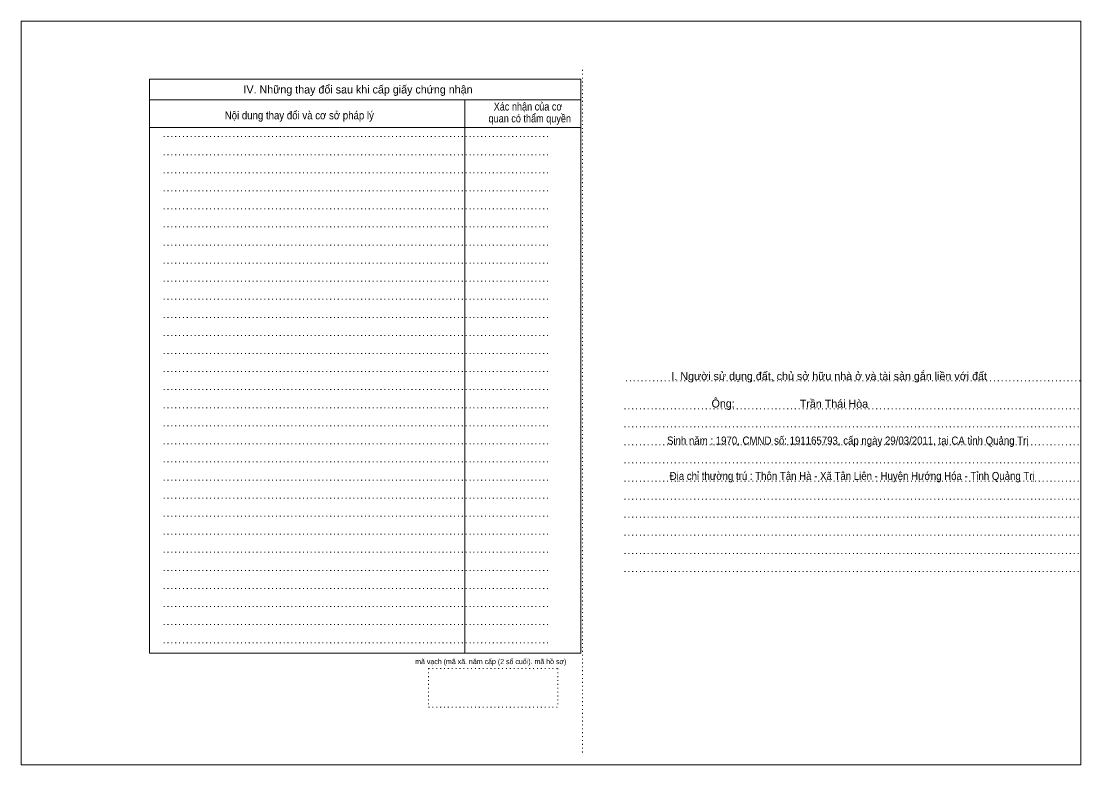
# Model space of a CAD drawing. Header units: metres. Extents: x 546805 to 549947, y 1838243 to 1838537.
# Drawn here: x 546805.2 to 547215.6, y 1838248.6 to 1838536.6 of the extents above; entities that cross this region are included whole.
import ezdxf
from ezdxf.enums import TextEntityAlignment as Align

# ---------------------------------------------------------------- set-up
doc = ezdxf.new("R2010")
doc.units = ezdxf.units.M
doc.linetypes.add('DOTTED', pattern=[1.5, 0.3, -1.2])
for name, color, linetype, lineweight in [('1', 7, 'DOTTED', 13), ('10', 7, 'Continuous', 13), ('18', 7, 'Continuous', 13), ('2', 7, 'Continuous', 13), ('20', 7, 'Continuous', 13)]:
    doc.layers.add(name, color=color, linetype=linetype, lineweight=lineweight)

msp = doc.modelspace()

# ---------------------------------------------------------------- linework, layer by layer
at = {"layer": '1'}
for p, q in [((547022.55, 1838517.66), (547022.55, 1838252.66)), ((546860.35, 1838491.86), (547009.45, 1838491.86)), ((546860.35, 1838484.86), (547009.45, 1838484.86)), ((546860.35, 1838477.86), (547009.45, 1838477.86)), ((546860.35, 1838470.86), (547009.45, 1838470.86)), ((546860.35, 1838463.86), (547009.45, 1838463.86)), ((546860.35, 1838456.86), (547009.45, 1838456.86)), ((546860.35, 1838449.86), (547009.45, 1838449.86)), ((546860.35, 1838442.86), (547009.45, 1838442.86)), ((546860.35, 1838435.86), (547009.45, 1838435.86)), ((546860.35, 1838428.86), (547009.45, 1838428.86)), ((546860.35, 1838421.86), (547009.45, 1838421.86)), ((546860.35, 1838414.86), (547009.45, 1838414.86)), ((546860.35, 1838407.86), (547009.45, 1838407.86)), ((546860.35, 1838400.86), (547009.45, 1838400.86)), ((547039.45, 1838397.26), (547215.55, 1838397.26)), ((546860.35, 1838393.86), (547009.45, 1838393.86)), ((546860.35, 1838386.86), (547009.45, 1838386.86)), ((547038.85, 1838386.46), (547214.95, 1838386.46)), ((546860.35, 1838379.86), (547009.45, 1838379.86)), ((547038.85, 1838379.46), (547214.95, 1838379.46)), ((546860.35, 1838372.86), (547009.45, 1838372.86)), ((547038.85, 1838372.46), (547214.95, 1838372.46)), ((546860.35, 1838365.86), (547009.45, 1838365.86)), ((547038.85, 1838365.46), (547214.95, 1838365.46)), ((546860.35, 1838358.86), (547009.45, 1838358.86)), ((547038.85, 1838358.46), (547214.95, 1838358.46)), ((546860.35, 1838351.86), (547009.45, 1838351.86)), ((547038.85, 1838351.46), (547214.95, 1838351.46)), ((546860.35, 1838344.86), (547009.45, 1838344.86)), ((547038.85, 1838344.46), (547214.95, 1838344.46)), ((546860.35, 1838337.86), (547009.45, 1838337.86)), ((547038.85, 1838337.46), (547214.95, 1838337.46)), ((546860.35, 1838330.86), (547009.45, 1838330.86)), ((547038.85, 1838330.46), (547214.95, 1838330.46)), ((546860.35, 1838323.86), (547009.45, 1838323.86)), ((547038.85, 1838323.46), (547214.95, 1838323.46)), ((546860.35, 1838316.86), (547009.45, 1838316.86)), ((546860.35, 1838309.86), (547009.45, 1838309.86)), ((546860.35, 1838302.86), (547009.45, 1838302.86)), ((546860.35, 1838295.86), (547009.45, 1838295.86)), ((546962.95, 1838285.86), (547012.95, 1838285.86)), ((546962.95, 1838285.86), (546962.95, 1838270.86)), ((547012.95, 1838285.86), (547012.95, 1838270.86)), ((546962.95, 1838270.86), (547012.95, 1838270.86))]:
    msp.add_line(p, q, dxfattribs=at)
at = {"layer": '1', "linetype": 'Continuous'}
msp.add_lwpolyline([(546805.15, 1838248.56), (547215.55, 1838248.56), (547215.55, 1838536.56), (546805.15, 1838536.56)], close=True, dxfattribs=at)
at = {"layer": '2'}
for p, q in [((546854.85, 1838514.16), (547021.95, 1838514.16)), ((546854.85, 1838514.16), (546854.85, 1838291.86)), ((547021.95, 1838514.16), (547021.95, 1838291.86)), ((546854.85, 1838506.16), (547021.95, 1838506.16)), ((546976.95, 1838506.16), (546976.95, 1838291.86)), ((546854.85, 1838495.36), (547021.95, 1838495.36)), ((546854.85, 1838291.86), (547021.95, 1838291.86))]:
    msp.add_line(p, q, dxfattribs=at)

# ---------------------------------------------------------------- texts
at = {"layer": '1', "width": 0.85}
msp.add_text('mã vạch (mã xã. năm cấp (2 số cuối). mã hồ sơ)', height=2, dxfattribs=at).set_placement((546987.035, 1838287.56), align=Align.CENTER)
at = {"layer": '10'}
for s, p in [('IV. Những thay đổi sau khi cấp giấy chứng nhận', (546935.605, 1838508.56)), ('I. Người sử dụng đất, chủ sở hữu nhà ở và tài sản gắn liền với đất', (547118.1, 1838397.56))]:
    msp.add_text(s, height=3.1, dxfattribs=at).set_placement(p, align=Align.CENTER)
for s, width, p in [('Nội dung thay đổi và cơ sở pháp lý', 0.9, (546912.865, 1838498.56)), ('Xác nhận của cơ', 0.85, (547001.46, 1838501.96)), ('Địa chỉ thường trú : Thôn Tân Hà - Xã Tân Liên - Huyện Hướng Hóa - Tỉnh Quảng Trị', 0.9, (547127, 1838358.89))]:
    msp.add_text(s, height=3.1, dxfattribs=dict(at, width=width)).set_placement(p, align=Align.CENTER)
at = {"layer": '18'}
msp.add_text('Trần Thái Hòa', height=3.1, dxfattribs=at).set_placement((547119.945, 1838386.86), align=Align.CENTER)
at = {"layer": '18', "width": 0.9}
msp.add_text('Sinh năm : 1970, CMND số: 191165793, cấp ngày 29/03/2011, tại CA tỉnh Quảng Trị', height=3.1, dxfattribs=at).set_placement((547125.285, 1838372.6), align=Align.CENTER)
at = {"layer": '2', "width": 0.85}
msp.add_text('quan có thẩm quyền', height=3.1, dxfattribs=at).set_placement((547002.135, 1838497.36), align=Align.CENTER)
at = {"layer": '20'}
msp.add_text('Ông: ', height=3.1, dxfattribs=at).set_placement((547077.61, 1838386.94), align=Align.CENTER)

doc.saveas('drawing.dxf')
